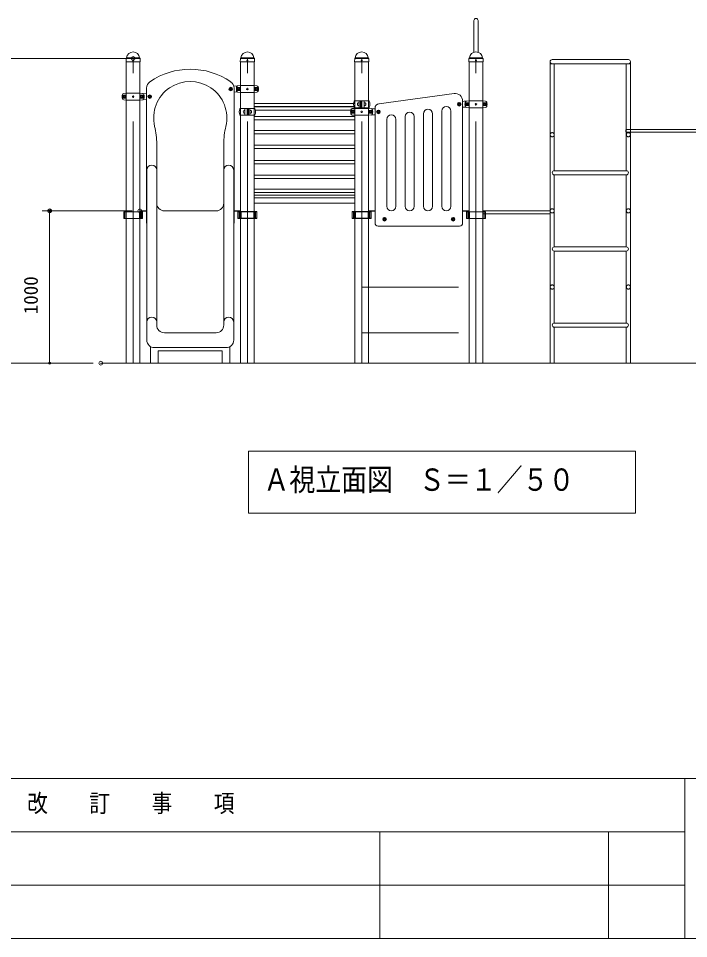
# Model space of a CAD drawing. Units: millimetres on the paper, scale 1:50. Extents: x 0 to 420, y -297 to 594.
# Drawn here: x 71.5 to 159.5, y 15 to 135.8 of the extents above; entities that cross this region are included whole.
import ezdxf
from ezdxf.enums import TextEntityAlignment as Align

# ---------------------------------------------------------------- set-up
doc = ezdxf.new("R2010")
doc.units = ezdxf.units.MM
doc.header["$PDMODE"] = 32
doc.header["$PDSIZE"] = 0.5
for name, pattern in [('USER1', [50.8, 31.75, -6.35, 6.35, -6.35]), ('USER2', [19.05, 12.7, -6.35]), ('USER3', [63.5, 31.75, -6.35, 6.35, -6.35, 6.35, -6.35])]:
    doc.linetypes.add(name, pattern=pattern)
doc.layers.add('LY_1', color=7, linetype='Continuous', lineweight=9)
doc.layers.add('LY_2', color=7, linetype='Continuous', lineweight=18)
doc.styles.add('ＭＳ ゴシック', font='')
doc.styles.get('ＭＳ ゴシック').set_extended_font_data('MS Gothic')

# ---------------------------------------------------------------- blocks, each defined once
blk = doc.blocks.new('-004-_DOTSMALL')
at = {"color": 7, "linetype": 'Continuous', "lineweight": 9}
blk.add_circle((0, 0), 0.0625, dxfattribs=at)
blk.add_circle((0, 0), 0.0625, dxfattribs=at)

msp = doc.modelspace()

# ---------------------------------------------------------------- linework, layer by layer
at = {"layer": 'LY_1'}
for p, q in [((131.326, 131.376), (131.326, 135.556)), ((131.87, 131.376), (131.87, 135.556)), ((85.669, 130.146), (85.678, 130.543)), ((85.702, 130.6), (85.724, 130.622)), ((87.495, 130.6), (87.473, 130.622)), ((87.527, 130.146), (87.519, 130.543)), ((100.669, 130.146), (100.678, 130.543)), ((100.702, 130.6), (100.724, 130.622)), ((102.495, 130.6), (102.473, 130.622)), ((102.527, 130.146), (102.519, 130.543)), ((115.669, 130.146), (115.678, 130.543)), ((115.702, 130.6), (115.724, 130.622)), ((117.495, 130.6), (117.473, 130.622)), ((117.527, 130.146), (117.519, 130.543)), ((130.669, 130.146), (130.678, 130.543)), ((130.702, 130.6), (130.724, 130.622)), ((132.495, 130.6), (132.473, 130.622)), ((132.527, 130.146), (132.519, 130.543)), ((85.679, 130.136), (85.669, 130.146)), ((85.679, 130.136), (87.518, 130.136)), ((85.707, 90.556), (85.707, 130.136)), ((87.489, 90.556), (87.489, 130.136)), ((87.527, 130.146), (87.518, 130.136)), ((100.669, 130.146), (100.679, 130.136)), ((102.518, 130.136), (100.679, 130.136)), ((100.707, 90.556), (100.707, 130.136)), ((102.489, 90.556), (102.489, 130.136)), ((102.518, 130.136), (102.527, 130.146)), ((115.679, 130.136), (115.669, 130.146)), ((115.679, 130.136), (117.518, 130.136)), ((115.707, 90.556), (115.707, 130.136)), ((117.489, 90.556), (117.489, 130.136)), ((117.527, 130.146), (117.518, 130.136)), ((130.669, 130.146), (130.679, 130.136)), ((132.518, 130.136), (130.679, 130.136)), ((130.707, 90.556), (130.707, 130.136)), ((132.489, 90.556), (132.489, 130.136)), ((132.518, 130.136), (132.527, 130.146)), ((141.326, 90.556), (141.326, 130.156)), ((151.87, 129.884), (141.326, 129.884)), ((151.598, 130.428), (141.598, 130.428)), ((141.87, 115.828), (141.87, 129.884)), ((151.326, 115.828), (151.326, 129.884)), ((151.87, 90.556), (151.87, 130.156)), ((100.678, 127.006), (99.815, 126.93)), ((102.518, 127.006), (100.678, 127.006)), ((102.518, 127.006), (102.834, 126.978)), ((85.678, 126.006), (85.363, 125.978)), ((85.678, 126.006), (87.519, 126.006)), ((87.518, 126.006), (88.348, 125.933)), ((88.348, 108.956), (88.348, 126.672)), ((99.328, 126.602), (99.408, 126.648)), ((99.328, 126.602), (99.328, 126.51)), ((99.328, 126.51), (99.408, 126.463)), ((99.408, 126.648), (99.488, 126.602)), ((99.408, 126.463), (99.488, 126.51)), ((99.488, 126.602), (99.488, 126.51)), ((99.848, 108.956), (99.848, 126.672)), ((100.678, 126.106), (99.848, 126.178)), ((102.518, 126.106), (100.678, 126.106)), ((102.518, 126.106), (102.834, 126.133)), ((118.867, 124.624), (128.713, 125.967)), ((85.678, 125.106), (85.363, 125.133)), ((85.678, 125.106), (87.519, 125.106)), ((87.518, 125.106), (88.348, 125.178)), ((88.708, 125.602), (88.788, 125.648)), ((88.708, 125.602), (88.708, 125.51)), ((88.708, 125.51), (88.788, 125.463)), ((88.788, 125.648), (88.868, 125.602)), ((88.788, 125.463), (88.868, 125.51)), ((88.868, 125.602), (88.868, 125.51)), ((102.489, 124.673), (115.707, 124.673)), ((115.676, 125.006), (116.528, 125.006)), ((116.273, 124.741), (116.233, 124.743)), ((116.273, 124.556), (116.273, 124.986)), ((116.273, 124.556), (116.273, 124.126)), ((116.568, 124.966), (116.568, 124.146)), ((116.628, 124.966), (116.628, 124.146)), ((117.52, 125.006), (116.668, 125.006)), ((116.924, 124.556), (116.924, 124.986)), ((116.924, 124.741), (116.963, 124.743)), ((116.924, 124.556), (116.924, 124.126)), ((129.398, 124.648), (129.318, 124.602)), ((129.318, 124.602), (129.318, 124.51)), ((129.398, 124.463), (129.318, 124.51)), ((129.478, 124.602), (129.398, 124.648)), ((129.478, 124.51), (129.398, 124.463)), ((129.478, 124.602), (129.478, 124.51)), ((129.848, 108.956), (129.848, 124.976)), ((130.048, 124.951), (129.848, 124.936)), ((130.678, 125.006), (130.048, 124.951)), ((132.518, 125.006), (130.678, 125.006)), ((132.518, 125.006), (132.834, 124.978)), ((100.676, 124.006), (101.528, 124.006)), ((101.273, 123.741), (101.233, 123.743)), ((101.273, 123.37), (101.233, 123.369)), ((101.273, 123.556), (101.273, 123.986)), ((101.273, 123.556), (101.273, 123.126)), ((101.568, 123.966), (101.568, 123.146)), ((101.628, 123.966), (101.628, 123.146)), ((102.52, 124.006), (101.668, 124.006)), ((101.924, 123.556), (101.924, 123.986)), ((101.924, 123.741), (101.963, 123.743)), ((101.924, 123.556), (101.924, 123.126)), ((101.924, 123.37), (101.963, 123.369)), ((102.489, 124.239), (115.574, 124.239)), ((102.489, 124.223), (115.579, 124.223)), ((102.644, 123.789), (115.707, 123.789)), ((115.678, 124.006), (115.363, 123.978)), ((115.676, 124.106), (116.528, 124.106)), ((115.678, 124.006), (117.519, 124.006)), ((116.273, 124.37), (116.233, 124.369)), ((117.518, 124.106), (116.668, 124.106)), ((116.924, 124.37), (116.963, 124.369)), ((117.518, 124.006), (118.148, 123.951)), ((118.148, 123.951), (118.348, 123.936)), ((118.348, 108.956), (118.348, 124.029)), ((118.798, 123.648), (118.718, 123.602)), ((118.718, 123.602), (118.718, 123.51)), ((118.798, 123.463), (118.718, 123.51)), ((118.878, 123.602), (118.798, 123.648)), ((118.878, 123.51), (118.798, 123.463)), ((118.878, 123.602), (118.878, 123.51)), ((124.698, 123.3), (124.698, 111.156)), ((125.898, 111.156), (125.898, 123.3)), ((127.098, 123.668), (127.098, 111.156)), ((128.298, 111.156), (128.298, 123.668)), ((130.048, 124.161), (129.848, 124.176)), ((130.678, 124.106), (130.048, 124.161)), ((132.518, 124.106), (130.678, 124.106)), ((132.518, 124.106), (132.834, 124.133)), ((100.678, 123.106), (101.528, 123.106)), ((102.52, 123.106), (101.668, 123.106)), ((102.489, 122.958), (115.707, 122.958)), ((102.489, 122.524), (115.707, 122.524)), ((115.678, 123.106), (115.363, 123.133)), ((115.678, 123.106), (117.519, 123.106)), ((117.518, 123.106), (118.148, 123.161)), ((118.148, 123.161), (118.348, 123.176)), ((119.898, 122.566), (119.898, 111.156)), ((121.098, 111.156), (121.098, 122.566)), ((122.298, 122.933), (122.298, 111.156)), ((123.498, 111.156), (123.498, 122.933)), ((102.489, 121.115), (115.707, 121.115)), ((151.27, 120.974), (151.27, 121.154)), ((161.826, 121.254), (151.37, 121.254)), ((161.826, 120.874), (151.37, 120.874)), ((102.489, 120.681), (115.707, 120.681)), ((89.698, 95.556), (89.698, 119.338)), ((98.498, 95.556), (98.498, 119.338)), ((102.489, 119.173), (115.707, 119.173)), ((102.489, 118.739), (115.707, 118.739)), ((102.489, 117.173), (115.707, 117.173)), ((102.489, 116.739), (115.707, 116.739)), ((88.398, 115.906), (88.398, 93.594)), ((99.798, 115.906), (99.798, 93.594)), ((102.489, 115.23), (115.707, 115.23)), ((102.489, 114.796), (115.707, 114.796)), ((151.326, 115.828), (141.87, 115.828)), ((141.87, 105.828), (141.87, 115.284)), ((151.326, 115.284), (141.87, 115.284)), ((151.326, 105.828), (151.326, 115.284)), ((102.489, 113.387), (115.707, 113.387)), ((102.489, 112.953), (115.707, 112.953)), ((102.489, 112.626), (115.707, 112.626)), ((102.489, 112.246), (115.707, 112.246)), ((102.489, 111.566), (115.707, 111.566)), ((87.835, 110.436), (85.362, 110.436)), ((85.362, 110.436), (85.362, 109.536)), ((85.528, 110.436), (85.528, 109.536)), ((87.433, 110.436), (87.433, 109.536)), ((87.489, 110.556), (88.348, 110.556)), ((87.489, 110.51), (88.348, 110.51)), ((87.62, 110.436), (87.62, 109.536)), ((87.679, 110.436), (87.679, 109.536)), ((87.835, 110.436), (87.835, 109.536)), ((90.698, 110.556), (97.498, 110.556)), ((100.707, 110.556), (99.848, 110.556)), ((100.707, 110.51), (99.848, 110.51)), ((100.362, 110.492), (100.362, 109.536)), ((102.835, 110.492), (100.362, 110.492)), ((100.362, 110.436), (102.835, 110.436)), ((100.518, 110.436), (100.518, 109.536)), ((100.528, 110.492), (100.528, 109.592)), ((100.577, 110.436), (100.577, 109.536)), ((100.764, 110.436), (100.764, 109.536)), ((102.433, 110.492), (102.433, 109.592)), ((102.62, 110.492), (102.62, 109.592)), ((102.668, 110.436), (102.668, 109.536)), ((102.679, 110.492), (102.679, 109.592)), ((102.835, 110.492), (102.835, 109.536)), ((115.362, 110.492), (115.362, 109.536)), ((115.362, 110.492), (117.835, 110.492)), ((117.835, 110.436), (115.362, 110.436)), ((115.518, 110.492), (115.518, 109.592)), ((115.528, 110.436), (115.528, 109.536)), ((115.577, 110.492), (115.577, 109.592)), ((115.764, 110.492), (115.764, 109.592)), ((117.433, 110.436), (117.433, 109.536)), ((117.489, 110.556), (118.348, 110.556)), ((117.489, 110.51), (118.348, 110.51)), ((117.62, 110.436), (117.62, 109.536)), ((117.668, 110.492), (117.668, 109.592)), ((117.679, 110.436), (117.679, 109.536)), ((117.835, 110.492), (117.835, 109.536)), ((130.707, 110.556), (129.848, 110.556)), ((130.707, 110.51), (129.848, 110.51)), ((130.362, 110.436), (130.362, 109.536)), ((130.362, 110.436), (132.835, 110.436)), ((130.518, 110.436), (130.518, 109.536)), ((130.577, 110.436), (130.577, 109.536)), ((130.764, 110.436), (130.764, 109.536)), ((141.326, 110.556), (132.489, 110.556)), ((141.326, 110.176), (132.489, 110.176)), ((132.668, 110.436), (132.668, 109.536)), ((132.835, 110.436), (132.835, 109.536)), ((87.835, 109.536), (85.362, 109.536)), ((102.835, 109.592), (100.362, 109.592)), ((100.362, 109.536), (102.835, 109.536)), ((115.362, 109.592), (117.835, 109.592)), ((117.835, 109.536), (115.362, 109.536)), ((119.518, 109.502), (119.598, 109.548)), ((119.518, 109.502), (119.518, 109.41)), ((119.518, 109.41), (119.598, 109.363)), ((119.598, 109.548), (119.678, 109.502)), ((119.598, 109.363), (119.678, 109.41)), ((119.678, 109.502), (119.678, 109.41)), ((128.518, 109.502), (128.598, 109.548)), ((128.518, 109.502), (128.518, 109.41)), ((128.518, 109.41), (128.598, 109.363)), ((128.598, 109.548), (128.678, 109.502)), ((128.598, 109.363), (128.678, 109.41)), ((128.678, 109.502), (128.678, 109.41)), ((130.362, 109.536), (132.835, 109.536)), ((129.448, 108.556), (118.748, 108.556)), ((151.326, 105.828), (141.87, 105.828)), ((151.326, 105.284), (141.87, 105.284)), ((141.87, 95.828), (141.87, 105.284)), ((151.326, 95.828), (151.326, 105.284)), ((151.326, 95.828), (141.87, 95.828)), ((90.698, 94.556), (97.498, 94.556)), ((151.326, 95.284), (141.87, 95.284)), ((141.87, 90.556), (141.87, 95.284)), ((151.326, 90.556), (151.326, 95.284)), ((88.898, 92.728), (88.898, 90.556)), ((89.398, 92.594), (98.798, 92.594)), ((89.898, 92.156), (98.298, 92.156)), ((89.898, 92.156), (89.898, 90.556)), ((98.298, 92.156), (98.298, 90.556)), ((99.298, 92.728), (99.298, 90.556)), ((177.079, 90.556), (82.368, 90.556))]:
    msp.add_line(p, q, dxfattribs=at)
at = {"layer": 'LY_1', "lineweight": 18}
for p, q in [((85.598, 130.556), (67.195, 130.556)), ((85.705, 130.566), (87.492, 130.566)), ((85.741, 130.636), (87.453, 130.636)), ((102.492, 130.566), (100.705, 130.566)), ((102.456, 130.636), (100.744, 130.636)), ((115.705, 130.566), (117.492, 130.566)), ((115.741, 130.636), (117.453, 130.636)), ((132.492, 130.566), (130.705, 130.566)), ((132.456, 130.636), (130.744, 130.636)), ((85.633, 125.741), (85.264, 125.741)), ((85.264, 125.371), (85.264, 125.741)), ((87.564, 125.741), (87.933, 125.741)), ((87.933, 125.371), (87.933, 125.741)), ((100.633, 126.741), (100.264, 126.741)), ((100.264, 126.371), (100.264, 126.741)), ((100.633, 126.371), (100.264, 126.371)), ((102.564, 126.741), (102.933, 126.741)), ((102.564, 126.371), (102.933, 126.371)), ((102.933, 126.371), (102.933, 126.741)), ((85.633, 125.371), (85.264, 125.371)), ((87.564, 125.371), (87.933, 125.371)), ((116.438, 124.966), (116.438, 124.146)), ((130.633, 124.741), (130.264, 124.741)), ((130.264, 124.371), (130.264, 124.741)), ((132.564, 124.741), (132.933, 124.741)), ((132.933, 124.371), (132.933, 124.741)), ((101.758, 123.966), (101.758, 123.146)), ((115.633, 123.741), (115.264, 123.741)), ((115.264, 123.371), (115.264, 123.741)), ((115.633, 123.371), (115.264, 123.371)), ((117.564, 123.741), (117.933, 123.741)), ((117.564, 123.371), (117.933, 123.371)), ((117.933, 123.371), (117.933, 123.741)), ((130.633, 124.371), (130.264, 124.371)), ((132.564, 124.371), (132.933, 124.371)), ((86.489, 110.556), (74.642, 110.556)), ((75.642, 90.556), (75.642, 110.556)), ((81.368, 90.556), (67.195, 90.556)), ((81.368, 90.556), (74.642, 90.556)), ((152.551, 78.984), (101.751, 78.984)), ((101.751, 78.984), (101.751, 70.851)), ((152.551, 70.851), (152.551, 78.984)), ((101.751, 70.851), (152.551, 70.851))]:
    msp.add_line(p, q, dxfattribs=at)
at = {"layer": 'LY_1', "linetype": 'USER1', "lineweight": 18}
for p, q in [((86.598, 90.556), (86.598, 130.556)), ((101.598, 90.556), (101.598, 130.556)), ((116.598, 90.556), (116.598, 130.556)), ((131.598, 90.556), (131.598, 130.556))]:
    msp.add_line(p, q, dxfattribs=at)
at = {"layer": 'LY_1', "linetype": 'USER3', "lineweight": 18}
for p, q in [((151.27, 120.974), (151.27, 121.154)), ((161.826, 121.254), (151.37, 121.254)), ((161.826, 120.874), (151.37, 120.874))]:
    msp.add_line(p, q, dxfattribs=at)
at = {"layer": 'LY_1', "linetype": 'USER2', "lineweight": 18}
for p, q in [((116.598, 100.556), (131.598, 100.556)), ((116.598, 94.556), (131.598, 94.556))]:
    msp.add_line(p, q, dxfattribs=at)
at = {"layer": 'LY_1'}
for centre, radius in [((86.598, 130.296), 0.06), ((101.598, 130.296), 0.06), ((116.598, 130.296), 0.06), ((131.598, 130.296), 0.06), ((88.788, 125.556), 0.21), ((99.408, 126.556), 0.21), ((129.398, 124.556), 0.21), ((118.798, 123.556), 0.21), ((119.598, 109.456), 0.21), ((128.598, 109.456), 0.21)]:
    msp.add_circle(centre, radius, dxfattribs=at)
at = {"layer": 'LY_1', "lineweight": 18}
for centre, radius in [((85.448, 125.556), 0.185), ((87.748, 125.556), 0.185), ((88.788, 125.556), 0.24), ((88.788, 125.556), 0.11), ((99.408, 126.556), 0.24), ((99.408, 126.556), 0.11), ((100.448, 126.556), 0.185), ((100.448, 126.556), 0.1), ((101.598, 126.556), 0.1), ((102.748, 126.556), 0.185), ((102.748, 126.556), 0.1), ((85.448, 125.556), 0.1), ((86.598, 125.556), 0.1), ((87.748, 125.556), 0.1), ((129.398, 124.556), 0.24), ((129.398, 124.556), 0.11), ((130.448, 124.556), 0.185), ((130.448, 124.556), 0.1), ((131.598, 124.556), 0.1), ((132.748, 124.556), 0.185), ((132.748, 124.556), 0.1), ((115.448, 123.556), 0.185), ((115.448, 123.556), 0.1), ((116.598, 123.556), 0.1), ((117.748, 123.556), 0.185), ((117.748, 123.556), 0.1), ((118.798, 123.556), 0.24), ((118.798, 123.556), 0.11), ((119.598, 109.456), 0.24), ((119.598, 109.456), 0.11), ((128.598, 109.456), 0.24), ((128.598, 109.456), 0.11)]:
    msp.add_circle(centre, radius, dxfattribs=at)
at = {"layer": 'LY_1', "linetype": 'USER2', "lineweight": 18}
for centre, radius in [((88.788, 125.556), 0.125), ((99.408, 126.556), 0.125), ((129.398, 124.556), 0.125), ((118.798, 123.556), 0.125), ((141.598, 120.556), 0.272), ((151.598, 120.556), 0.272), ((141.598, 110.556), 0.272), ((151.598, 110.556), 0.272), ((119.598, 109.456), 0.125), ((128.598, 109.456), 0.125), ((141.598, 100.556), 0.272), ((151.598, 100.556), 0.272)]:
    msp.add_circle(centre, radius, dxfattribs=at)
at = {"layer": 'LY_1'}
for centre, radius, start, end in [((131.598, 135.556), 0.272, 0, 180), ((85.762, 130.541), 0.084, 135, 178.99605), ((85.685, 130.662), 0.056, 315, 353.3676), ((86.598, 130.556), 0.864, 90, 173.3676), ((86.598, 130.556), 0.864, 6.6324, 90), ((87.512, 130.662), 0.056, 186.6324, 225), ((87.435, 130.541), 0.084, 1.00395, 45), ((100.762, 130.541), 0.084, 135, 178.99605), ((100.685, 130.662), 0.056, 315, 353.3676), ((101.598, 130.556), 0.864, 90, 173.3676), ((101.598, 130.556), 0.864, 6.6324, 90), ((102.512, 130.662), 0.056, 186.6324, 225), ((102.435, 130.541), 0.084, 1.00395, 45), ((115.762, 130.541), 0.084, 135, 178.99605), ((115.685, 130.662), 0.056, 315, 353.3676), ((116.598, 130.556), 0.864, 90, 173.3676), ((116.598, 130.556), 0.864, 6.6324, 90), ((117.512, 130.662), 0.056, 186.6324, 225), ((117.435, 130.541), 0.084, 1.00395, 45), ((130.762, 130.541), 0.084, 135, 178.99605), ((130.685, 130.662), 0.056, 315, 353.3676), ((131.598, 130.556), 0.864, 90, 173.3676), ((131.598, 130.556), 0.864, 6.6324, 90), ((132.512, 130.662), 0.056, 186.6324, 225), ((132.435, 130.541), 0.084, 1.00395, 45), ((141.598, 130.156), 0.272, 90, 270), ((151.598, 130.156), 0.272, 270, 90), ((94.098, 119.81), 9.346, 55.31079, 124.68922), ((89.348, 126.672), 1, 123.36701, 180), ((94.098, 122.756), 4.8, 346.64882, 193.35118), ((98.848, 126.672), 1, 0, 56.63299), ((100.38, 126.779), 0.2, 95, 163.80375), ((102.817, 126.779), 0.2, 16.19625, 85), ((86.148, 125.556), 1, 163.80375, 196.19625), ((85.38, 125.779), 0.2, 95, 163.80375), ((87.817, 125.779), 0.2, 16.19625, 85), ((87.048, 125.556), 1, 343.80375, 16.19625), ((101.148, 126.556), 1, 163.80375, 196.19625), ((100.38, 126.333), 0.2, 196.19625, 265), ((102.817, 126.333), 0.2, 275, 343.80375), ((102.048, 126.556), 1, 343.80375, 16.19625), ((128.848, 124.976), 1, 0, 97.46846), ((85.38, 125.333), 0.2, 196.19625, 265), ((87.817, 125.333), 0.2, 275, 343.80375), ((116.65, 124.556), 1.122, 159.19706, 200.80294), ((115.676, 124.926), 0.08, 90, 159.19706), ((116.227, 124.556), 0.187, 88, 272), ((116.293, 124.986), 0.02, 90, 180), ((116.528, 124.966), 0.04, 0, 90), ((116.668, 124.966), 0.04, 90, 180), ((116.904, 124.986), 0.02, 0, 90), ((116.97, 124.556), 0.187, 268, 92), ((117.52, 124.926), 0.08, 20.80294, 90), ((116.547, 124.556), 1.122, 339.19706, 20.80294), ((118.948, 124.029), 0.6, 97.46846, 180), ((131.148, 124.556), 1, 163.80375, 196.19625), ((130.38, 124.779), 0.2, 95, 163.80375), ((132.817, 124.779), 0.2, 16.19625, 85), ((132.048, 124.556), 1, 343.80375, 16.19625), ((101.65, 123.556), 1.122, 159.19706, 200.80294), ((100.676, 123.926), 0.08, 90, 159.19706), ((101.227, 123.556), 0.187, 88, 272), ((101.293, 123.986), 0.02, 90, 180), ((101.528, 123.966), 0.04, 0, 90), ((101.668, 123.966), 0.04, 90, 180), ((101.904, 123.986), 0.02, 0, 90), ((101.97, 123.556), 0.187, 268, 92), ((102.52, 123.926), 0.08, 20.80294, 90), ((101.547, 123.556), 1.122, 339.19706, 20.80294), ((116.148, 123.556), 1, 163.80375, 196.19625), ((115.38, 123.779), 0.2, 95, 163.80375), ((115.38, 123.333), 0.2, 196.19625, 265), ((115.676, 124.186), 0.08, 200.80294, 270), ((116.293, 124.126), 0.02, 180, 270), ((116.528, 124.146), 0.04, 270, 0), ((116.668, 124.146), 0.04, 180, 270), ((116.904, 124.126), 0.02, 270, 0), ((117.52, 124.186), 0.08, 270, 339.19706), ((117.817, 123.779), 0.2, 16.19625, 85), ((117.817, 123.333), 0.2, 275, 343.80375), ((117.048, 123.556), 1, 343.80375, 16.19625), ((122.898, 122.933), 0.6, 0, 180), ((125.298, 123.3), 0.6, 0, 180), ((127.698, 123.668), 0.6, 0, 180), ((130.38, 124.333), 0.2, 196.19625, 265), ((132.817, 124.333), 0.2, 275, 343.80375), ((100.676, 123.186), 0.08, 200.80294, 270), ((101.293, 123.126), 0.02, 180, 270), ((101.528, 123.146), 0.04, 270, 0), ((101.668, 123.146), 0.04, 180, 270), ((101.904, 123.126), 0.02, 270, 0), ((102.52, 123.186), 0.08, 270, 339.19706), ((120.498, 122.566), 0.6, 0, 180), ((79.698, 119.338), 10, 0, 13.35118), ((108.498, 119.338), 10, 166.64882, 180), ((151.37, 121.154), 0.1, 90, 180), ((151.37, 120.974), 0.1, 180, 270), ((89.048, 115.906), 0.65, 0, 180), ((99.148, 115.906), 0.65, 0, 180), ((141.87, 115.556), 0.272, 90, 270), ((151.326, 115.556), 0.272, 270, 90), ((90.698, 111.556), 1, 180, 270), ((97.498, 111.556), 1, 270, 0), ((120.498, 111.156), 0.6, 180, 0), ((122.898, 111.156), 0.6, 180, 0), ((125.298, 111.156), 0.6, 180, 0), ((127.698, 111.156), 0.6, 180, 0), ((118.748, 108.956), 0.4, 180, 270), ((129.448, 108.956), 0.4, 270, 0), ((141.87, 105.556), 0.272, 90, 270), ((151.326, 105.556), 0.272, 270, 90), ((89.048, 95.944), 0.65, 0, 180), ((90.698, 95.556), 1, 180, 270), ((97.498, 95.556), 1, 270, 0), ((99.148, 95.944), 0.65, 0, 180), ((141.87, 95.556), 0.272, 90, 270), ((151.326, 95.556), 0.272, 270, 90), ((89.398, 93.594), 1, 180, 270), ((98.798, 93.594), 1, 270, 0)]:
    msp.add_arc(centre, radius, start, end, dxfattribs=at)
at = {"layer": 'LY_1', "lineweight": 18}
for centre, radius, start, end in [((83.073, 125.556), 2.567, 355.87048, 4.12952), ((90.124, 125.556), 2.567, 175.87048, 184.12952), ((98.073, 126.556), 2.567, 355.87048, 4.12952), ((105.124, 126.556), 2.567, 175.87048, 184.12952), ((116.478, 124.966), 0.04, 90, 180), ((128.073, 124.556), 2.567, 355.87048, 4.12952), ((135.124, 124.556), 2.567, 175.87048, 184.12952), ((101.718, 123.966), 0.04, 0, 90), ((113.073, 123.556), 2.567, 355.87048, 4.12952), ((116.478, 124.146), 0.04, 180, 270), ((120.124, 123.556), 2.567, 175.87048, 184.12952), ((101.718, 123.146), 0.04, 270, 0)]:
    msp.add_arc(centre, radius, start, end, dxfattribs=at)
at = {"layer": 'LY_1', "linetype": 'USER3', "lineweight": 18}
for centre, start, end in [((151.37, 121.154), 90, 180), ((151.37, 120.974), 180, 270)]:
    msp.add_arc(centre, 0.1, start, end, dxfattribs=at)
at = {"layer": 'LY_1'}
for p in [(86.598, 130.556), (75.642, 110.556), (87.489, 110.556), (82.368, 90.556), (82.368, 90.556)]:
    msp.add_point(p, dxfattribs=at)
at = {"layer": 'LY_2', "lineweight": 9}
for p, q in [((17.5, 36), (402.5, 36)), ((159, 36), (159, 15)), ((17.5, 15), (402.5, 15))]:
    msp.add_line(p, q, dxfattribs=at)
at = {"layer": 'LY_2'}
for p, q in [((17.5, 29), (159, 29)), ((119, 29), (119, 15)), ((149, 29), (149, 15)), ((17.5, 22), (159, 22))]:
    msp.add_line(p, q, dxfattribs=at)

# ---------------------------------------------------------------- block references
at = {"layer": 'LY_1', "xscale": 2.32, "yscale": 2.32}
for p, rotation in [((75.642, 110.556), 90), ((75.642, 90.556), 270)]:
    msp.add_blockref('-004-_DOTSMALL', p, dxfattribs=dict(at, rotation=rotation))

# ---------------------------------------------------------------- texts
at = {"layer": 'LY_1', "style": 'ＭＳ ゴシック'}
msp.add_text('1000', height=1.833, rotation=90, dxfattribs=at).set_placement((74.642, 96.977), align=Align.BOTTOM_LEFT)
at = {"layer": 'LY_1', "style": 'ＭＳ ゴシック', "width": 0.85}
msp.add_text('Ａ視立面図\u3000Ｓ＝１／５０', height=2.933, dxfattribs=at).set_placement((103.707, 72.918), align=Align.BOTTOM_LEFT)
at = {"layer": 'LY_2', "style": 'ＭＳ ゴシック', "width": 0.85}
msp.add_text('改\u3000\u3000訂\u3000\u3000事\u3000\u3000項', height=2.346, dxfattribs=at).set_placement((72.694, 30.9), align=Align.BOTTOM_LEFT)

doc.saveas('drawing.dxf')
